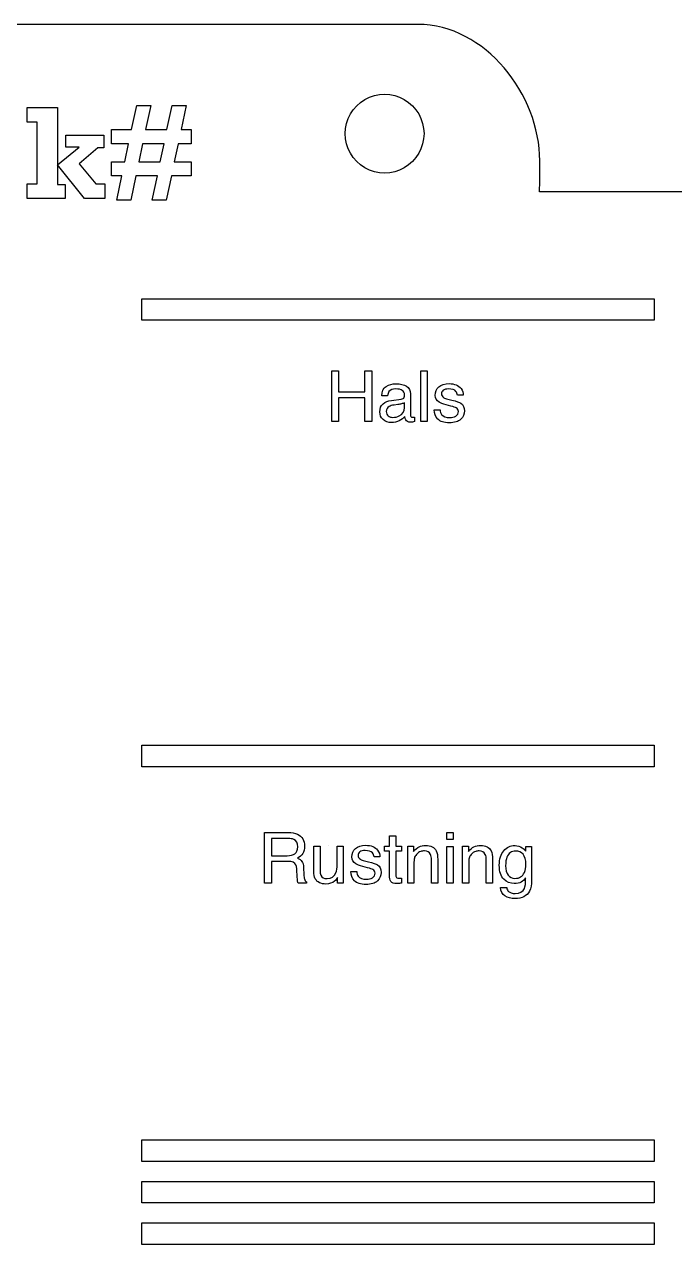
# Model space of a CAD drawing. Extents: x 4 to 970, y -4393 to 95029.
# Drawn here: x 244.5 to 322.6, y 194.7 to 341.3 of the extents above; entities that cross this region are included whole.
import ezdxf

# ---------------------------------------------------------------- set-up
doc = ezdxf.new("R2010")
doc.units = 0
doc.layers.get('0').update_dxf_attribs({"linetype": 'CONTINUOUS'})
doc.layers.add('Bottom', color=7, linetype='CONTINUOUS')
doc.layers.add('Top_etch', color=7, linetype='CONTINUOUS')

msp = doc.modelspace()

# ---------------------------------------------------------------- linework, layer by layer
at = {"color": 7}
for p, q in [((291.772049, 341.316398), (125.584495, 341.316398)), ((306.43576, 322.224121), (306.43576, 324.915301)), ((394.261525, 321.187261), (306.39385, 321.187261)), ((258.612219, 308.344915), (320.208333, 308.344915)), ((258.612219, 305.748802), (258.612219, 308.344915)), ((320.208333, 308.344915), (320.208333, 305.748802)), ((320.208333, 305.748802), (258.612219, 305.748802)), ((258.612219, 254.694916), (320.208333, 254.694916)), ((258.612219, 252.098803), (258.612219, 254.694916)), ((320.208333, 254.694916), (320.208333, 252.098803)), ((320.208333, 252.098803), (258.612219, 252.098803))]:
    msp.add_line(p, q, dxfattribs=at)
for points in [[(306.43576, 324.915301), (306.43576, 332.877843), (299.895683, 341.316398), (291.772049, 341.316398)], [(306.39385, 321.187261), (306.418721, 321.530053), (306.43576, 321.874948), (306.43576, 322.224121)]]:
    msp.add_open_spline(points, degree=3, dxfattribs=at)
at = {"layer": 'Bottom', "color": 7}
for p, q in [((257.378907, 328.665228), (257.986621, 331.566345)), ((257.986621, 331.566345), (259.672308, 331.566345)), ((259.672308, 331.566345), (259.050124, 328.665228)), ((261.625679, 328.665228), (262.247862, 331.566345)), ((262.247862, 331.566345), (263.940783, 331.566345)), ((263.940783, 331.566345), (263.333067, 328.665228)), ((244.82669, 329.569566), (244.82669, 331.31313)), ((244.82669, 331.31313), (248.472982, 331.31313)), ((248.472982, 331.31313), (248.472982, 322.081647)), ((246.042123, 329.569566), (244.82669, 329.569566)), ((246.042123, 322.161229), (246.042123, 329.569566)), ((254.976985, 326.957838), (254.976985, 328.665228)), ((254.976985, 328.665228), (257.378907, 328.665228)), ((259.050124, 328.665228), (261.625679, 328.665228)), ((263.333067, 328.665228), (264.548499, 328.665228)), ((264.548499, 328.665228), (264.548499, 326.957838)), ((249.464138, 328.014105), (254.058175, 328.014105)), ((249.464138, 326.54546), (249.464138, 328.014105)), ((254.058175, 328.014105), (254.058175, 326.473113)), ((292.524001, 328.188545), (292.524001, 328.188545)), ((248.487452, 324.425691), (251.063007, 326.54546)), ((251.063007, 326.54546), (249.464138, 326.54546)), ((253.305766, 326.473113), (251.063007, 324.570386)), ((254.058175, 326.473113), (253.305766, 326.473113)), ((257.002702, 326.957838), (254.976985, 326.957838)), ((256.546915, 324.809131), (257.002702, 326.957838)), ((258.695622, 326.957838), (258.232601, 324.809131)), ((261.271177, 326.957838), (258.695622, 326.957838)), ((260.82986, 324.809131), (261.271177, 326.957838)), ((262.978568, 326.957838), (262.501077, 324.809131)), ((264.548499, 326.957838), (262.978568, 326.957838)), ((251.728598, 320.41043), (248.487452, 324.425691)), ((251.063007, 324.570386), (253.095959, 322.161229)), ((254.976985, 323.108976), (254.976985, 324.809131)), ((254.976985, 324.809131), (256.546915, 324.809131)), ((258.232601, 324.809131), (260.82986, 324.809131)), ((262.501077, 324.809131), (264.548499, 324.809131)), ((264.548499, 324.809131), (264.548499, 323.108976)), ((256.192415, 323.108976), (254.976985, 323.108976)), ((255.584699, 320.200623), (256.192415, 323.108976)), ((257.878102, 323.108976), (257.270386, 320.200623)), ((260.475361, 323.108976), (257.878102, 323.108976)), ((259.867644, 320.200623), (260.475361, 323.108976)), ((262.161045, 323.108976), (261.538861, 320.200623)), ((264.548499, 323.108976), (262.161045, 323.108976)), ((244.82669, 320.41043), (244.82669, 322.161229)), ((244.82669, 322.161229), (246.042123, 322.161229)), ((248.472982, 322.081647), (249.39179, 322.081647)), ((249.39179, 322.081647), (249.39179, 320.41043)), ((253.095959, 322.161229), (254.14499, 322.161229)), ((254.14499, 322.161229), (254.14499, 320.41043)), ((249.39179, 320.41043), (244.82669, 320.41043)), ((254.14499, 320.41043), (251.728598, 320.41043)), ((257.270386, 320.200623), (255.584699, 320.200623)), ((261.538861, 320.200623), (259.867644, 320.200623)), ((258.612235, 207.250062), (320.208349, 207.250062)), ((258.612235, 204.653949), (258.612235, 207.250062)), ((320.208349, 207.250062), (320.208349, 204.653949)), ((320.208349, 204.653949), (258.612235, 204.653949)), ((258.612235, 202.250061), (320.208349, 202.250061)), ((258.612235, 199.653948), (258.612235, 202.250061)), ((320.208349, 202.250061), (320.208349, 199.653948)), ((320.208349, 199.653948), (258.612235, 199.653948)), ((258.612235, 197.250058), (320.208349, 197.250058)), ((258.612235, 194.653945), (258.612235, 197.250058)), ((320.208349, 197.250058), (320.208349, 194.653945)), ((320.208349, 194.653945), (258.612235, 194.653945))]:
    msp.add_line(p, q, dxfattribs=at)
for points in [[(285.421067, 332.289426), (286.88617, 333.135303), (288.691252, 333.135303), (290.156356, 332.289426)], [(283.053422, 328.188545), (283.053422, 329.880301), (283.955963, 331.443548), (285.421067, 332.289426)], [(290.156356, 332.289426), (291.62146, 331.443548), (292.524001, 329.880301), (292.524001, 328.188545)], [(285.421067, 324.087664), (283.955963, 324.933542), (283.053422, 326.496789), (283.053422, 328.188545)], [(292.524001, 328.188545), (292.524001, 326.496789), (291.62146, 324.933542), (290.156356, 324.087664)], [(290.156356, 324.087664), (288.691252, 323.241786), (286.88617, 323.241786), (285.421067, 324.087664)]]:
    msp.add_open_spline(points, degree=3, dxfattribs=at)
at = {"layer": 'Top_etch', "color": 7}
for p, q in [((281.427793, 299.664537), (282.258056, 299.664537)), ((281.427793, 293.59662), (281.427793, 299.664537)), ((282.258056, 299.664537), (282.258056, 297.157234)), ((285.413873, 297.157234), (285.413873, 299.664537)), ((285.413873, 299.664537), (286.244136, 299.664537)), ((286.244136, 299.664537), (286.244136, 293.59662)), ((292.150959, 299.664537), (292.894464, 299.664537)), ((292.150959, 293.59662), (292.150959, 299.664537)), ((292.894464, 299.664537), (292.894464, 293.59662)), ((289.176883, 298.127937), (289.176883, 298.127937)), ((295.554612, 298.127937), (295.554612, 298.127937)), ((282.258056, 297.157234), (285.413873, 297.157234)), ((285.413873, 296.434371), (282.258056, 296.434371)), ((282.258056, 296.434371), (282.258056, 293.59662)), ((285.413873, 293.59662), (285.413873, 296.434371)), ((288.135986, 296.669819), (287.442037, 296.669819)), ((288.606865, 296.128722), (289.792357, 296.277407)), ((290.907629, 296.905266), (290.907629, 294.356659)), ((295.393507, 296.269147), (295.88505, 296.149357)), ((297.244056, 296.748302), (296.541825, 296.748302)), ((289.391699, 295.620635), (288.941457, 295.562807)), ((290.164123, 295.248877), (290.164123, 295.847822)), ((293.741263, 294.984515), (294.45585, 294.984515)), ((295.7694, 295.434757), (295.178718, 295.583461)), ((282.258056, 293.59662), (281.427793, 293.59662)), ((286.244136, 293.59662), (285.413873, 293.59662)), ((287.991391, 294.773854), (287.991391, 294.773854)), ((291.399172, 294.12535), (291.399172, 293.575974)), ((292.894464, 293.59662), (292.150959, 293.59662)), ((273.366865, 244.181311), (276.175708, 244.181311)), ((273.366865, 238.113394), (273.366865, 244.181311)), ((276.196346, 243.474972), (274.188873, 243.474972)), ((274.188873, 243.474972), (274.188873, 241.401387)), ((288.369375, 243.772377), (289.121136, 243.772377)), ((288.369375, 242.537291), (288.369375, 243.772377)), ((289.121136, 243.772377), (289.121136, 242.537315)), ((295.275794, 244.181311), (296.031708, 244.181311)), ((295.275794, 243.338661), (295.275794, 244.181311)), ((296.031708, 244.181311), (296.031708, 243.338661)), ((279.26538, 239.530206), (279.26538, 242.537315)), ((279.26538, 242.537315), (280.025475, 242.537315)), ((280.025475, 242.537315), (280.025475, 239.600427)), ((281.045735, 242.644712), (281.045735, 242.644712)), ((282.082531, 240.364596), (282.082531, 242.537315)), ((282.082531, 242.537315), (282.826037, 242.537315)), ((282.826037, 242.537315), (282.826037, 238.113394)), ((285.531613, 242.644712), (285.531613, 242.644712)), ((287.770411, 241.930086), (287.770411, 242.537291)), ((287.770411, 242.537291), (288.369375, 242.537291)), ((289.121136, 242.537315), (289.827494, 242.537315)), ((289.827494, 242.537315), (289.827494, 241.930109)), ((290.566872, 242.537315), (291.273204, 242.537315)), ((290.566872, 238.113394), (290.566872, 242.537315)), ((291.273204, 242.537315), (291.273204, 241.909456)), ((292.314127, 242.644712), (292.314127, 242.644712)), ((296.031708, 243.338661), (295.275794, 243.338661)), ((295.275794, 242.516662), (296.031708, 242.516662)), ((295.275794, 238.113394), (295.275794, 242.516662)), ((296.031708, 242.516662), (296.031708, 238.113394)), ((297.159389, 242.537315), (297.865721, 242.537315)), ((297.159389, 238.113394), (297.159389, 242.537315)), ((297.865721, 242.537315), (297.865721, 241.909456)), ((298.906644, 242.644712), (298.906644, 242.644712)), ((303.429696, 242.615798), (303.429696, 242.615798)), ((303.516427, 242.644712), (303.516427, 242.644712)), ((304.768012, 241.938372), (304.768012, 242.496008)), ((304.768012, 242.496008), (305.453706, 242.496008)), ((305.453706, 242.496008), (305.453706, 238.472759)), ((274.188873, 241.401387), (276.088951, 241.401387)), ((276.060032, 240.715701), (274.188873, 240.715701)), ((274.188873, 240.715701), (274.188873, 238.113394)), ((285.370508, 240.785921), (285.862051, 240.666134)), ((287.221057, 241.265077), (286.518826, 241.265077)), ((288.369375, 241.930086), (287.770411, 241.930086)), ((288.369375, 239.00146), (288.369375, 241.930086)), ((289.827494, 241.930109), (289.121136, 241.930109)), ((289.121136, 241.930109), (289.121136, 239.042788)), ((293.417016, 238.113394), (293.417016, 240.901579)), ((294.172931, 240.951148), (294.172931, 238.113394)), ((300.009534, 238.113394), (300.009534, 240.901579)), ((300.765422, 240.951148), (300.765422, 238.113394)), ((277.29098, 238.79495), (277.241397, 239.806958)), ((278.055149, 239.951531), (278.084068, 239.137795)), ((283.718265, 239.50129), (284.432851, 239.50129)), ((285.746402, 239.951531), (285.155719, 240.100235)), ((291.310377, 240.430687), (291.310377, 238.113394)), ((297.902895, 240.430687), (297.902895, 238.113394)), ((304.768012, 240.343943), (304.768012, 240.343943)), ((274.188873, 238.113394), (273.366865, 238.113394)), ((278.406251, 238.113394), (277.398374, 238.113394)), ((278.406251, 238.249705), (278.406251, 238.113394)), ((282.123832, 238.113394), (282.132035, 238.766037)), ((282.826037, 238.113394), (282.123832, 238.113394)), ((289.827494, 238.699936), (289.827494, 238.113384)), ((291.310377, 238.113394), (290.566872, 238.113394)), ((294.172931, 238.113394), (293.417016, 238.113394)), ((296.031708, 238.113394), (295.275794, 238.113394)), ((297.902895, 238.113394), (297.159389, 238.113394)), ((300.765422, 238.113394), (300.009534, 238.113394)), ((301.71136, 237.564019), (302.467248, 237.564019))]:
    msp.add_line(p, q, dxfattribs=at)
for points in [[(287.442037, 296.669819), (287.455795, 297.215065), (287.632034, 297.593708), (287.970754, 297.805746)], [(287.970754, 297.805746), (288.312207, 298.02054), (288.707371, 298.127937), (289.156246, 298.127937)], [(289.156246, 298.127937), (289.676699, 298.127937), (290.099397, 298.028802), (290.424341, 297.83053)], [(290.424341, 297.83053), (290.746533, 297.63226), (290.907629, 297.323839), (290.907629, 296.905266)], [(293.865168, 296.731779), (293.865168, 297.150351), (294.015248, 297.489064), (294.315409, 297.747916)], [(294.315409, 297.747916), (294.618322, 298.006771), (295.024501, 298.136198), (295.533948, 298.136198)], [(295.533948, 298.136198), (296.200363, 298.136198), (296.680899, 297.94068), (296.975556, 297.549646)], [(288.313601, 297.18615), (288.222725, 297.070492), (288.16352, 296.898382), (288.135986, 296.669819)], [(289.139709, 297.500079), (288.751442, 297.500079), (288.476073, 297.395436), (288.313601, 297.18615)], [(289.91216, 297.326591), (289.733161, 297.442249), (289.475677, 297.500079), (289.139709, 297.500079)], [(289.792357, 296.277407), (289.963102, 296.299438), (290.077384, 296.371036), (290.135204, 296.492201)], [(290.184761, 296.777216), (290.184761, 297.030561), (290.093894, 297.213686), (289.91216, 297.326591)], [(290.135204, 296.492201), (290.168242, 296.558292), (290.184761, 296.653297), (290.184761, 296.777216)], [(294.344328, 295.897389), (294.024888, 296.098414), (293.865168, 296.376544), (293.865168, 296.731779)], [(294.835871, 297.338984), (294.692679, 297.231586), (294.621082, 297.089767), (294.621082, 296.913526)], [(294.621082, 296.913526), (294.621082, 296.720763), (294.716085, 296.566553), (294.906091, 296.450895)], [(295.476136, 297.500079), (295.195255, 297.500079), (294.981833, 297.44638), (294.835871, 297.338984)], [(294.906091, 296.450895), (295.016246, 296.382052), (295.178718, 296.321469), (295.393507, 296.269147)], [(296.36421, 297.206804), (296.193483, 297.40232), (295.897459, 297.500079), (295.476136, 297.500079)], [(296.541825, 296.748302), (296.528067, 296.916281), (296.468862, 297.069115), (296.36421, 297.206804)], [(296.975556, 297.549646), (297.160059, 297.301807), (297.249559, 297.034692), (297.244056, 296.748302)], [(287.214839, 294.757347), (287.214839, 295.167657), (287.342889, 295.485717), (287.598988, 295.711524)], [(287.598988, 295.711524), (287.855087, 295.937334), (288.191046, 296.0764), (288.606865, 296.128722)], [(288.334238, 295.39345), (288.105674, 295.264023), (287.991391, 295.057491), (287.991391, 294.773854)], [(288.941457, 295.562807), (288.671582, 295.527007), (288.469176, 295.470555), (288.334238, 295.39345)], [(289.813021, 295.703248), (289.669829, 295.664695), (289.529388, 295.637157), (289.391699, 295.620635)], [(289.544522, 294.261653), (289.957589, 294.462678), (290.164123, 294.791752), (290.164123, 295.248877)], [(290.164123, 295.847822), (290.073248, 295.789993), (289.956214, 295.741801), (289.813021, 295.703248)], [(294.179096, 293.873374), (293.906487, 294.173533), (293.760543, 294.543914), (293.741263, 294.984515)], [(295.178718, 295.583461), (294.801458, 295.677088), (294.523328, 295.781731), (294.344328, 295.897389)], [(294.45585, 294.984515), (294.477881, 294.736677), (294.539846, 294.546667), (294.641746, 294.414487)], [(296.405512, 295.224093), (296.298126, 295.284676), (296.086089, 295.354897), (295.7694, 295.434757)], [(295.88505, 296.149357), (296.419296, 296.019931), (296.777287, 295.894635), (296.95902, 295.773469)], [(296.657501, 294.790375), (296.657501, 294.980384), (296.573504, 295.124957), (296.405512, 295.224093)], [(297.392751, 294.877118), (297.392751, 294.48333), (297.242671, 294.143241), (296.94251, 293.856851)], [(296.95902, 295.773469), (297.248174, 295.583459), (297.392751, 295.284676), (297.392751, 294.877118)], [(287.603115, 293.81969), (287.344265, 294.070282), (287.214839, 294.382834), (287.214839, 294.757347)], [(288.610993, 293.447932), (288.200677, 293.447932), (287.864718, 293.571851), (287.603115, 293.81969)], [(287.991391, 294.773854), (287.991391, 294.55906), (288.069875, 294.389703), (288.226844, 294.265783)], [(288.226844, 294.265783), (288.383812, 294.141864), (288.569691, 294.079905), (288.78448, 294.079905)], [(289.548649, 293.666856), (289.265016, 293.520907), (288.952464, 293.447932), (288.610993, 293.447932)], [(288.78448, 294.079905), (289.046082, 294.079905), (289.29943, 294.140488), (289.544522, 294.261653)], [(290.201297, 294.183188), (290.049832, 293.984916), (289.832283, 293.812806), (289.548649, 293.666856)], [(290.329355, 293.774253), (290.268766, 293.870636), (290.22608, 294.006947), (290.201297, 294.183188)], [(290.886991, 293.501632), (290.630892, 293.501632), (290.445014, 293.592506), (290.329355, 293.774253)], [(291.134826, 293.514014), (291.074237, 293.505759), (290.991625, 293.501632), (290.886991, 293.501632)], [(290.907629, 294.356659), (290.907629, 294.279553), (290.922781, 294.217592), (290.953084, 294.170779)], [(290.953084, 294.170779), (290.986122, 294.123965), (291.053582, 294.100558), (291.155464, 294.100558)], [(291.399172, 293.575974), (291.283513, 293.54293), (291.195398, 293.522276), (291.134826, 293.514014)], [(291.155464, 294.100558), (291.188519, 294.100558), (291.225702, 294.101934), (291.267012, 294.104686)], [(291.267012, 294.104686), (291.308305, 294.110189), (291.352358, 294.117077), (291.399172, 294.12535)], [(295.579403, 293.427263), (294.921243, 293.427263), (294.454474, 293.575966), (294.179096, 293.873374)], [(294.641746, 294.414487), (294.829001, 294.17491), (295.153944, 294.055122), (295.616577, 294.055122)], [(296.94251, 293.856851), (296.645101, 293.570459), (296.190732, 293.427263), (295.579403, 293.427263)], [(295.616577, 294.055122), (295.891955, 294.055122), (296.134287, 294.114327), (296.343573, 294.232739)], [(296.343573, 294.232739), (296.552858, 294.353904), (296.657501, 294.539783), (296.657501, 294.790375)], [(276.175708, 244.181311), (276.638341, 244.181311), (277.019738, 244.113844), (277.319899, 243.97891)], [(276.869657, 243.351052), (276.701665, 243.433665), (276.477227, 243.474972), (276.196346, 243.474972)], [(277.319899, 243.97891), (277.889917, 243.720056), (278.174926, 243.242278), (278.174926, 242.545575)], [(277.340536, 242.467094), (277.340536, 242.899434), (277.183577, 243.194087), (276.869657, 243.351052)], [(277.001843, 241.632704), (277.227639, 241.786914), (277.340536, 242.065044), (277.340536, 242.467094)], [(278.174926, 242.545575), (278.174926, 242.18208), (278.099202, 241.884674), (277.947755, 241.653358)], [(283.842169, 241.248553), (283.842169, 241.667126), (283.992249, 242.005839), (284.29241, 242.264694)], [(284.29241, 242.264694), (284.595323, 242.523546), (285.001503, 242.652972), (285.510949, 242.652972)], [(285.453137, 242.016853), (285.172256, 242.016853), (284.958834, 241.963155), (284.812872, 241.855759)], [(286.341211, 241.723578), (286.170485, 241.919095), (285.87446, 242.016853), (285.453137, 242.016853)], [(285.510949, 242.652972), (286.177364, 242.652972), (286.6579, 242.457456), (286.952558, 242.066423)], [(286.952558, 242.066423), (287.13706, 241.818584), (287.22656, 241.551469), (287.221057, 241.265077)], [(291.273204, 241.909456), (291.482489, 242.16831), (291.704166, 242.35419), (291.938234, 242.467094)], [(291.938234, 242.467094), (292.172302, 242.579999), (292.432537, 242.636452), (292.71894, 242.636452)], [(292.71894, 242.636452), (293.346796, 242.636452), (293.77087, 242.417527), (293.991162, 241.979679)], [(297.865721, 241.909456), (298.075006, 242.16831), (298.296683, 242.35419), (298.530751, 242.467094)], [(298.530751, 242.467094), (298.764819, 242.579999), (299.025045, 242.636452), (299.31143, 242.636452)], [(299.31143, 242.636452), (299.939304, 242.636452), (300.363387, 242.417527), (300.583679, 241.979679)], [(302.116146, 241.992069), (302.479648, 242.407889), (302.917498, 242.615798), (303.429696, 242.615798)], [(303.429696, 242.615798), (303.776671, 242.615798), (304.079584, 242.530431), (304.338434, 242.359697)], [(304.338434, 242.359697), (304.478875, 242.263315), (304.622068, 242.122873), (304.768012, 241.938372)], [(276.799437, 240.604174), (276.642468, 240.678525), (276.396, 240.715701), (276.060032, 240.715701)], [(276.088951, 241.401387), (276.474484, 241.401387), (276.778782, 241.478493), (277.001843, 241.632704)], [(277.241397, 239.806958), (277.222135, 240.203501), (277.074815, 240.46924), (276.799437, 240.604174)], [(277.947755, 241.653358), (277.799042, 241.422041), (277.589756, 241.236162), (277.319899, 241.095719)], [(277.319899, 241.095719), (277.556718, 240.999339), (277.734333, 240.872666), (277.852743, 240.715701)], [(277.852743, 240.715701), (277.973905, 240.558736), (278.041373, 240.304013), (278.055149, 239.951531)], [(284.321329, 240.414163), (284.001889, 240.615188), (283.842169, 240.893318), (283.842169, 241.248553)], [(284.812872, 241.855759), (284.66968, 241.748363), (284.598084, 241.606543), (284.598084, 241.430301)], [(284.598084, 241.430301), (284.598084, 241.237538), (284.693087, 241.083327), (284.883093, 240.967669)], [(284.883093, 240.967669), (284.993248, 240.898826), (285.155719, 240.838244), (285.370508, 240.785921)], [(285.862051, 240.666134), (286.396298, 240.536707), (286.754288, 240.41141), (286.936021, 240.290243)], [(286.518826, 241.265077), (286.505068, 241.433055), (286.445863, 241.585889), (286.341211, 241.723578)], [(291.364088, 241.095719), (291.328281, 240.94151), (291.310377, 240.719832), (291.310377, 240.430687)], [(291.607796, 241.550091), (291.483865, 241.404142), (291.402629, 241.252684), (291.364088, 241.095719)], [(292.144767, 241.913589), (291.940985, 241.853004), (291.761995, 241.731839), (291.607796, 241.550091)], [(292.578499, 241.967286), (292.402251, 241.967286), (292.257674, 241.949387), (292.144767, 241.913589)], [(293.297213, 241.554221), (293.165045, 241.829598), (292.925474, 241.967286), (292.578499, 241.967286)], [(293.417016, 240.901579), (293.417016, 241.171448), (293.377082, 241.388996), (293.297213, 241.554221)], [(293.991162, 241.979679), (294.112341, 241.740101), (294.172931, 241.397257), (294.172931, 240.951148)], [(297.956579, 241.095719), (297.920789, 240.94151), (297.902895, 240.719832), (297.902895, 240.430687)], [(298.200313, 241.550091), (298.076382, 241.404142), (297.995137, 241.252684), (297.956579, 241.095719)], [(298.737285, 241.913589), (298.533502, 241.853004), (298.354512, 241.731839), (298.200313, 241.550091)], [(299.17099, 241.967286), (298.994759, 241.967286), (298.850191, 241.949387), (298.737285, 241.913589)], [(299.88973, 241.554221), (299.757544, 241.829598), (299.517964, 241.967286), (299.17099, 241.967286)], [(300.009534, 240.901579), (300.009534, 241.171448), (299.969599, 241.388996), (299.88973, 241.554221)], [(300.583679, 241.979679), (300.704841, 241.740101), (300.765422, 241.397257), (300.765422, 240.951148)], [(301.575047, 240.257199), (301.575047, 240.997962), (301.755413, 241.576252), (302.116146, 241.992069)], [(302.49204, 241.22377), (302.390157, 240.962162), (302.339216, 240.619319), (302.339216, 240.195239)], [(303.56601, 241.959026), (303.042787, 241.959026), (302.684797, 241.71394), (302.49204, 241.22377)], [(304.429319, 241.562484), (304.203506, 241.826845), (303.915736, 241.959026), (303.56601, 241.959026)], [(304.768012, 240.343943), (304.768012, 240.891941), (304.655114, 241.298121), (304.429319, 241.562484)], [(278.084068, 239.137795), (278.092359, 238.906478), (278.111629, 238.734368), (278.14188, 238.621463)], [(279.45125, 238.625593), (279.327337, 238.851403), (279.26538, 239.15294), (279.26538, 239.530206)], [(280.025475, 239.600427), (280.025475, 239.374617), (280.061273, 239.190115), (280.132869, 239.046921)], [(280.872248, 238.650379), (281.389949, 238.650379), (281.742427, 238.881695), (281.929681, 239.344326)], [(281.929681, 239.344326), (282.031581, 239.592165), (282.082531, 239.932255), (282.082531, 240.364596)], [(284.156097, 238.390148), (283.883488, 238.690308), (283.737544, 239.060688), (283.718265, 239.50129)], [(285.155719, 240.100235), (284.778459, 240.193862), (284.500329, 240.298505), (284.321329, 240.414163)], [(284.432851, 239.50129), (284.454882, 239.253451), (284.516848, 239.063442), (284.618748, 238.931261)], [(286.382513, 239.740867), (286.275127, 239.801452), (286.06309, 239.871673), (285.746402, 239.951531)], [(286.320574, 238.749513), (286.529859, 238.870678), (286.634502, 239.056558), (286.634502, 239.307152)], [(286.634502, 239.307152), (286.634502, 239.497162), (286.550506, 239.641733), (286.382513, 239.740867)], [(287.369753, 239.393896), (287.369753, 239.000107), (287.219672, 238.660017), (286.919511, 238.373625)], [(286.936021, 240.290243), (287.225176, 240.100233), (287.369753, 239.801451), (287.369753, 239.393896)], [(302.112019, 238.567766), (301.754037, 238.909232), (301.575047, 239.472376), (301.575047, 240.257199)], [(302.339216, 240.195239), (302.339216, 239.696808), (302.439723, 239.316789), (302.640735, 239.055181)], [(303.458615, 238.6669), (303.992844, 238.6669), (304.368729, 238.907854), (304.58627, 239.389763)], [(304.58627, 239.389763), (304.707431, 239.662386), (304.768012, 239.980446), (304.768012, 240.343943)], [(277.332281, 238.315795), (277.315701, 238.398409), (277.301934, 238.558127), (277.29098, 238.79495)], [(277.398374, 238.113394), (277.37084, 238.165716), (277.348809, 238.233183), (277.332281, 238.315795)], [(278.14188, 238.621463), (278.191445, 238.4287), (278.279569, 238.304781), (278.406251, 238.249705)], [(280.740009, 237.993607), (280.109401, 237.993607), (279.679815, 238.204269), (279.45125, 238.625593)], [(280.132869, 239.046921), (280.265038, 238.78256), (280.511497, 238.650379), (280.872248, 238.650379)], [(281.772677, 238.340579), (281.489044, 238.109264), (281.144821, 237.993607), (280.740009, 237.993607)], [(282.132035, 238.766037), (282.035656, 238.598056), (281.91587, 238.456237), (281.772677, 238.340579)], [(285.556404, 237.944037), (284.898245, 237.944037), (284.431475, 238.092741), (284.156097, 238.390148)], [(284.618748, 238.931261), (284.806002, 238.691684), (285.130946, 238.571896), (285.593578, 238.571896)], [(286.919511, 238.373625), (286.622102, 238.087233), (286.167733, 237.944037), (285.556404, 237.944037)], [(285.593578, 238.571896), (285.868957, 238.571896), (286.111289, 238.631102), (286.320574, 238.749513)], [(288.555245, 238.307511), (288.431332, 238.486505), (288.369375, 238.717822), (288.369375, 239.00146)], [(289.261576, 238.04315), (288.914602, 238.04315), (288.679158, 238.13127), (288.555245, 238.307511)], [(289.121136, 239.042788), (289.121136, 238.888578), (289.173461, 238.785312), (289.278113, 238.73299)], [(289.558995, 238.059686), (289.468119, 238.048662), (289.36898, 238.04315), (289.261576, 238.04315)], [(289.278113, 238.73299), (289.335933, 238.702699), (289.432312, 238.687553), (289.56725, 238.687553)], [(289.827494, 238.113384), (289.742122, 238.088599), (289.652622, 238.0707), (289.558995, 238.059686)], [(289.56725, 238.687553), (289.603057, 238.687553), (289.641606, 238.687553), (289.682899, 238.687553)], [(289.682899, 238.687553), (289.724209, 238.690305), (289.772407, 238.694432), (289.827494, 238.699936)], [(303.371859, 238.059697), (302.892716, 238.059697), (302.472769, 238.229053), (302.112019, 238.567766)], [(302.640735, 239.055181), (302.844517, 238.796327), (303.117144, 238.6669), (303.458615, 238.6669)], [(304.202121, 238.224921), (303.992836, 238.114772), (303.716081, 238.059697), (303.371859, 238.059697)], [(304.739119, 238.72886), (304.590406, 238.503052), (304.411406, 238.335073), (304.202121, 238.224921)], [(304.594525, 237.460752), (304.699176, 237.697575), (304.747374, 238.120278), (304.739119, 238.72886)], [(305.453706, 238.472759), (305.453706, 237.910992), (305.371094, 237.467637), (305.205871, 237.142694)], [(302.256587, 236.564402), (301.931643, 236.776442), (301.749901, 237.109648), (301.71136, 237.564019)], [(303.458615, 236.242213), (302.982207, 236.242213), (302.58153, 236.349609), (302.256587, 236.564402)], [(302.467248, 237.564019), (302.503055, 237.365747), (302.574651, 237.212913), (302.682037, 237.105517)], [(302.682037, 237.105517), (302.85003, 236.940292), (303.114392, 236.857679), (303.475125, 236.857679)], [(305.205871, 237.142694), (304.897455, 236.542373), (304.315036, 236.242213), (303.458615, 236.242213)], [(303.475125, 236.857679), (304.045161, 236.857679), (304.418294, 237.058703), (304.594525, 237.460752)]]:
    msp.add_open_spline(points, degree=3, dxfattribs=at)

doc.saveas('drawing.dxf')
